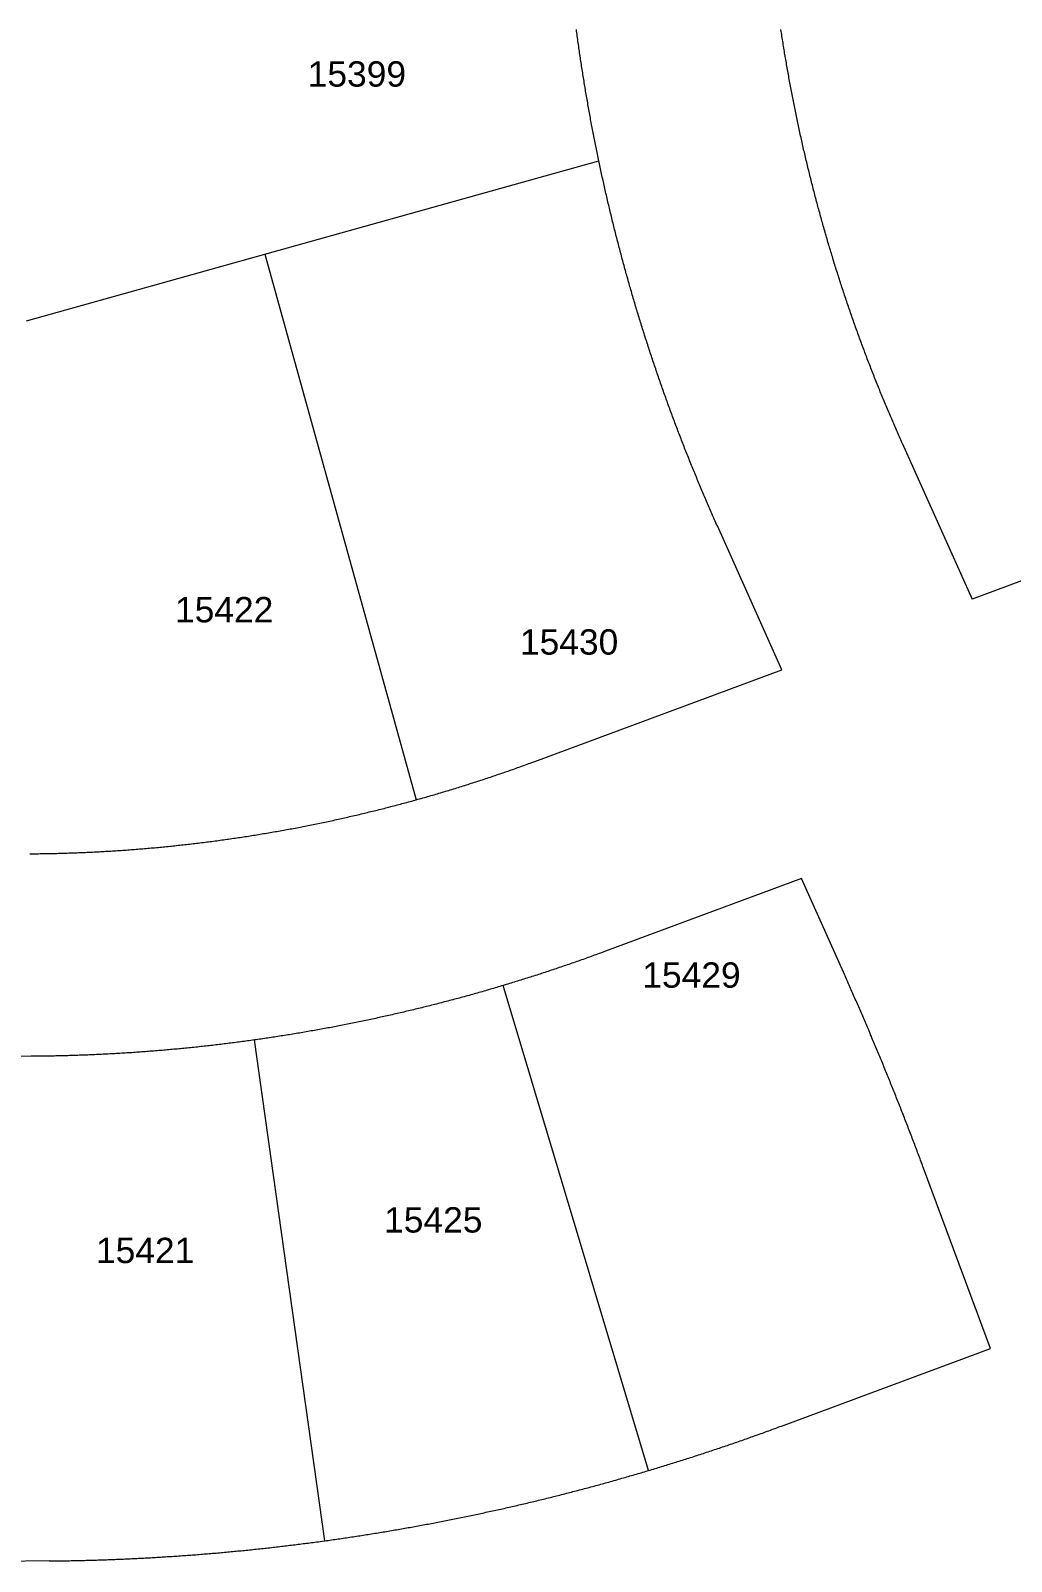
# Model space of a CAD drawing. Header units: feet. Extents: x 865220 to 2843432, y -2240498 to 970288.
# Drawn here: x 2840299.2 to 2840589.7, y 957967.7 to 958421 of the extents above; entities that cross this region are included whole.
import ezdxf
from ezdxf.enums import TextEntityAlignment as Align

# ---------------------------------------------------------------- set-up
doc = ezdxf.new("R2010")
doc.units = ezdxf.units.FT
doc.header["$LTSCALE"] = 0.015
doc.header["$MEASUREMENT"] = 0
doc.layers.add('Dakota County Addresses', color=7, linetype='Continuous')
doc.layers.add('Dakota County Parcels', color=7, linetype='Continuous')
doc.styles.add('Dimensions 100', font='arial.ttf')

# ---------------------------------------------------------------- blocks, each defined once
blk = doc.blocks.new('ACMAP_ANN_TEMPLATE_Dakota County Addresses')
at = {"layer": 'Dakota County Addresses', "style": 'Dimensions 100'}
blk.add_attdef('DakotaCountyAddress', text='', height=50, dxfattribs=at).set_placement((0, 0), align=Align.CENTER)

msp = doc.modelspace()

# ---------------------------------------------------------------- linework, layer by layer
at = {"layer": 'Dakota County Parcels', "lineweight": 5, "ltscale": 100}
for p, q in [((2840368.54, 958354.78), (2840467.5, 958382.46)), ((2840297.96, 958335.04), (2840368.54, 958354.78)), ((2840368.54, 958354.78), (2840413.43, 958193.24)), ((2840557.35, 958298.88), (2840578.06, 958252.68)), ((2840521.7, 958231.76), (2840502.61, 958274.34)), ((2840623.4, 958269.51), (2840578.06, 958252.68)), ((2840448.56, 958204.62), (2840521.7, 958231.76)), ((2840527.5, 958169.92), (2840469.43, 958148.37)), ((2840539.93, 958142.18), (2840527.5, 958169.92)), ((2840482.24, 957994.59), (2840439.17, 958138.23)), ((2840386.33, 957973.77), (2840365.47, 958122.1)), ((2840299.41, 958117.26), (2840289.63, 958117.19)), ((2840583.5, 958030.73), (2840563.69, 958084.13)), ((2840521.61, 958007.77), (2840583.5, 958030.73)), ((2840304.69, 957967.81), (2840290.62, 957967.68))]:
    msp.add_line(p, q, dxfattribs=at)
for points in [[(2840467.5, 958382.46), (2840467.4, 958382.95), (2840467.3, 958383.43), (2840467.2, 958383.92), (2840467.1, 958384.41), (2840467, 958384.9), (2840466.9, 958385.39), (2840466.8, 958385.88), (2840466.7, 958386.37), (2840466.6, 958386.86), (2840466.5, 958387.35), (2840466.4, 958387.84), (2840466.31, 958388.33), (2840466.21, 958388.83), (2840466.11, 958389.32), (2840466.02, 958389.81), (2840465.92, 958390.3), (2840465.83, 958390.79), (2840465.73, 958391.28), (2840465.64, 958391.77), (2840465.54, 958392.26), (2840465.45, 958392.75), (2840465.36, 958393.24), (2840465.27, 958393.74), (2840465.17, 958394.23), (2840465.08, 958394.72), (2840464.99, 958395.21), (2840464.9, 958395.7), (2840464.81, 958396.19), (2840464.72, 958396.69), (2840464.63, 958397.18), (2840464.55, 958397.67), (2840464.46, 958398.16), (2840464.37, 958398.65), (2840464.28, 958399.15), (2840464.2, 958399.64), (2840464.11, 958400.13), (2840464.03, 958400.62), (2840463.94, 958401.12), (2840463.86, 958401.61), (2840463.77, 958402.1), (2840463.69, 958402.59), (2840463.6, 958403.09), (2840463.52, 958403.58), (2840463.44, 958404.07), (2840463.36, 958404.57), (2840463.28, 958405.06), (2840463.2, 958405.55), (2840463.11, 958406.05), (2840463.03, 958406.54), (2840462.96, 958407.03), (2840462.88, 958407.53), (2840462.8, 958408.02), (2840462.72, 958408.52), (2840462.64, 958409.01), (2840462.56, 958409.5), (2840462.49, 958410), (2840462.41, 958410.49), (2840462.34, 958410.99), (2840462.26, 958411.48), (2840462.19, 958411.97), (2840462.11, 958412.47), (2840462.04, 958412.96), (2840461.96, 958413.46), (2840461.89, 958413.95), (2840461.82, 958414.45), (2840461.75, 958414.94), (2840461.67, 958415.44), (2840461.6, 958415.93), (2840461.53, 958416.43), (2840461.46, 958416.92), (2840461.39, 958417.42), (2840461.32, 958417.91), (2840461.25, 958418.41), (2840461.19, 958418.9), (2840461.12, 958419.4), (2840461.05, 958419.89), (2840460.98, 958420.39), (2840460.92, 958420.88), (2840460.85, 958421.38)], [(2840557.35, 958298.88), (2840557.15, 958299.34), (2840556.94, 958299.8), (2840556.74, 958300.25), (2840556.54, 958300.71), (2840556.34, 958301.17), (2840556.13, 958301.62), (2840555.93, 958302.08), (2840555.73, 958302.54), (2840555.53, 958303), (2840555.33, 958303.46), (2840555.13, 958303.91), (2840554.93, 958304.37), (2840554.73, 958304.83), (2840554.54, 958305.29), (2840554.34, 958305.75), (2840554.14, 958306.21), (2840553.95, 958306.67), (2840553.75, 958307.13), (2840553.55, 958307.59), (2840553.36, 958308.05), (2840553.16, 958308.51), (2840552.97, 958308.97), (2840552.78, 958309.43), (2840552.58, 958309.89), (2840552.39, 958310.35), (2840552.2, 958310.82), (2840552.01, 958311.28), (2840551.82, 958311.74), (2840551.63, 958312.2), (2840551.44, 958312.66), (2840551.25, 958313.13), (2840551.06, 958313.59), (2840550.87, 958314.05), (2840550.68, 958314.52), (2840550.49, 958314.98), (2840550.31, 958315.44), (2840550.12, 958315.91), (2840549.93, 958316.37), (2840549.75, 958316.84), (2840549.56, 958317.3), (2840549.38, 958317.76), (2840549.19, 958318.23), (2840549.01, 958318.69), (2840548.83, 958319.16), (2840548.64, 958319.62), (2840548.46, 958320.09), (2840548.28, 958320.56), (2840548.1, 958321.02), (2840547.92, 958321.49), (2840547.74, 958321.95), (2840547.56, 958322.42), (2840547.38, 958322.89), (2840547.2, 958323.35), (2840547.02, 958323.82), (2840546.84, 958324.29), (2840546.67, 958324.76), (2840546.49, 958325.22), (2840546.31, 958325.69), (2840546.14, 958326.16), (2840545.96, 958326.63), (2840545.79, 958327.1), (2840545.61, 958327.57), (2840545.44, 958328.03), (2840545.27, 958328.5), (2840545.09, 958328.97), (2840544.92, 958329.44), (2840544.75, 958329.91), (2840544.58, 958330.38), (2840544.41, 958330.85), (2840544.24, 958331.32), (2840544.07, 958331.79), (2840543.9, 958332.26), (2840543.73, 958332.73), (2840543.56, 958333.2), (2840543.39, 958333.67), (2840543.23, 958334.14), (2840543.06, 958334.62), (2840542.89, 958335.09), (2840542.73, 958335.56), (2840542.56, 958336.03), (2840542.4, 958336.5), (2840542.23, 958336.98), (2840542.07, 958337.45), (2840541.91, 958337.92), (2840541.74, 958338.39), (2840541.58, 958338.87), (2840541.42, 958339.34), (2840541.26, 958339.81), (2840541.1, 958340.29), (2840540.94, 958340.76), (2840540.78, 958341.23), (2840540.62, 958341.71), (2840540.46, 958342.18), (2840540.3, 958342.65), (2840540.15, 958343.13), (2840539.99, 958343.6), (2840539.83, 958344.08), (2840539.68, 958344.55), (2840539.52, 958345.03), (2840539.36, 958345.5), (2840539.21, 958345.98), (2840539.06, 958346.46), (2840538.9, 958346.93), (2840538.75, 958347.41), (2840538.6, 958347.88), (2840538.44, 958348.36), (2840538.29, 958348.84), (2840538.14, 958349.31), (2840537.99, 958349.79), (2840537.84, 958350.27), (2840537.69, 958350.74), (2840537.54, 958351.22), (2840537.39, 958351.7), (2840537.25, 958352.17), (2840537.1, 958352.65), (2840536.95, 958353.13), (2840536.8, 958353.61), (2840536.66, 958354.09), (2840536.51, 958354.56), (2840536.37, 958355.04), (2840536.22, 958355.52), (2840536.08, 958356), (2840535.94, 958356.48), (2840535.79, 958356.96), (2840535.65, 958357.44), (2840535.51, 958357.92), (2840535.37, 958358.4), (2840535.23, 958358.88), (2840535.09, 958359.36), (2840534.95, 958359.84), (2840534.81, 958360.32), (2840534.67, 958360.8), (2840534.53, 958361.28), (2840534.39, 958361.76), (2840534.25, 958362.24), (2840534.12, 958362.72), (2840533.98, 958363.2), (2840533.84, 958363.68), (2840533.71, 958364.16), (2840533.57, 958364.64), (2840533.44, 958365.13), (2840533.31, 958365.61), (2840533.17, 958366.09), (2840533.04, 958366.57), (2840532.91, 958367.05), (2840532.78, 958367.54), (2840532.64, 958368.02), (2840532.51, 958368.5), (2840532.38, 958368.98), (2840532.25, 958369.47), (2840532.13, 958369.95), (2840532, 958370.43), (2840531.87, 958370.92), (2840531.74, 958371.4), (2840531.61, 958371.88), (2840531.49, 958372.37), (2840531.36, 958372.85), (2840531.24, 958373.33), (2840531.11, 958373.82), (2840530.99, 958374.3), (2840530.86, 958374.79), (2840530.74, 958375.27), (2840530.62, 958375.75), (2840530.49, 958376.24), (2840530.37, 958376.72), (2840530.25, 958377.21), (2840530.13, 958377.69), (2840530.01, 958378.18), (2840529.89, 958378.67), (2840529.77, 958379.15), (2840529.65, 958379.64), (2840529.53, 958380.12), (2840529.41, 958380.61), (2840529.3, 958381.09), (2840529.18, 958381.58), (2840529.06, 958382.07), (2840528.95, 958382.55), (2840528.83, 958383.04), (2840528.72, 958383.53), (2840528.6, 958384.01), (2840528.49, 958384.5), (2840528.38, 958384.99), (2840528.26, 958385.47), (2840528.15, 958385.96), (2840528.04, 958386.45), (2840527.93, 958386.94), (2840527.82, 958387.42), (2840527.71, 958387.91), (2840527.6, 958388.4), (2840527.49, 958388.89), (2840527.38, 958389.37), (2840527.27, 958389.86), (2840527.17, 958390.35), (2840527.06, 958390.84), (2840526.95, 958391.33), (2840526.85, 958391.82), (2840526.74, 958392.3), (2840526.64, 958392.79), (2840526.53, 958393.28), (2840526.43, 958393.77), (2840526.33, 958394.26), (2840526.22, 958394.75), (2840526.12, 958395.24), (2840526.02, 958395.73), (2840525.92, 958396.22), (2840525.82, 958396.71), (2840525.72, 958397.2), (2840525.62, 958397.69), (2840525.52, 958398.18), (2840525.42, 958398.67), (2840525.32, 958399.16), (2840525.22, 958399.65), (2840525.13, 958400.14), (2840525.03, 958400.63), (2840524.93, 958401.12), (2840524.84, 958401.61), (2840524.74, 958402.1), (2840524.65, 958402.59), (2840524.55, 958403.08), (2840524.46, 958403.57), (2840524.37, 958404.07), (2840524.28, 958404.56), (2840524.18, 958405.05), (2840524.09, 958405.54), (2840524, 958406.03), (2840523.91, 958406.52), (2840523.82, 958407.02), (2840523.73, 958407.51), (2840523.64, 958408), (2840523.56, 958408.49), (2840523.47, 958408.98), (2840523.38, 958409.48), (2840523.29, 958409.97), (2840523.21, 958410.46), (2840523.12, 958410.95), (2840523.04, 958411.45), (2840522.95, 958411.94), (2840522.87, 958412.43), (2840522.79, 958412.92), (2840522.7, 958413.42), (2840522.62, 958413.91), (2840522.54, 958414.4), (2840522.46, 958414.9), (2840522.38, 958415.39), (2840522.3, 958415.88), (2840522.22, 958416.38), (2840522.14, 958416.87), (2840522.06, 958417.37), (2840521.98, 958417.86), (2840521.9, 958418.35), (2840521.83, 958418.85), (2840521.75, 958419.34), (2840521.67, 958419.84), (2840521.6, 958420.33), (2840521.52, 958420.82), (2840521.45, 958421.32)], [(2840502.61, 958274.34), (2840502.4, 958274.8), (2840502.2, 958275.25), (2840502, 958275.71), (2840501.79, 958276.17), (2840501.59, 958276.63), (2840501.39, 958277.08), (2840501.19, 958277.54), (2840500.99, 958278), (2840500.78, 958278.46), (2840500.58, 958278.91), (2840500.38, 958279.37), (2840500.18, 958279.83), (2840499.99, 958280.29), (2840499.79, 958280.75), (2840499.59, 958281.21), (2840499.39, 958281.67), (2840499.19, 958282.12), (2840499, 958282.58), (2840498.8, 958283.04), (2840498.6, 958283.5), (2840498.41, 958283.96), (2840498.21, 958284.42), (2840498.02, 958284.88), (2840497.82, 958285.35), (2840497.63, 958285.81), (2840497.44, 958286.27), (2840497.24, 958286.73), (2840497.05, 958287.19), (2840496.86, 958287.65), (2840496.67, 958288.11), (2840496.48, 958288.57), (2840496.28, 958289.04), (2840496.09, 958289.5), (2840495.9, 958289.96), (2840495.71, 958290.42), (2840495.53, 958290.89), (2840495.34, 958291.35), (2840495.15, 958291.81), (2840494.96, 958292.28), (2840494.77, 958292.74), (2840494.59, 958293.2), (2840494.4, 958293.67), (2840494.21, 958294.13), (2840494.03, 958294.6), (2840493.84, 958295.06), (2840493.66, 958295.52), (2840493.47, 958295.99), (2840493.29, 958296.45), (2840493.11, 958296.92), (2840492.92, 958297.38), (2840492.74, 958297.85), (2840492.56, 958298.32), (2840492.38, 958298.78), (2840492.2, 958299.25), (2840492.02, 958299.71), (2840491.84, 958300.18), (2840491.66, 958300.65), (2840491.48, 958301.11), (2840491.3, 958301.58), (2840491.12, 958302.05), (2840490.94, 958302.51), (2840490.76, 958302.98), (2840490.59, 958303.45), (2840490.41, 958303.92), (2840490.23, 958304.38), (2840490.06, 958304.85), (2840489.88, 958305.32), (2840489.71, 958305.79), (2840489.53, 958306.26), (2840489.36, 958306.73), (2840489.18, 958307.19), (2840489.01, 958307.66), (2840488.84, 958308.13), (2840488.66, 958308.6), (2840488.49, 958309.07), (2840488.32, 958309.54), (2840488.15, 958310.01), (2840487.98, 958310.48), (2840487.81, 958310.95), (2840487.64, 958311.42), (2840487.47, 958311.89), (2840487.3, 958312.36), (2840487.13, 958312.83), (2840486.96, 958313.3), (2840486.8, 958313.77), (2840486.63, 958314.25), (2840486.46, 958314.72), (2840486.3, 958315.19), (2840486.13, 958315.66), (2840485.97, 958316.13), (2840485.8, 958316.6), (2840485.64, 958317.08), (2840485.47, 958317.55), (2840485.31, 958318.02), (2840485.15, 958318.49), (2840484.98, 958318.97), (2840484.82, 958319.44), (2840484.66, 958319.91), (2840484.5, 958320.39), (2840484.34, 958320.86), (2840484.18, 958321.33), (2840484.02, 958321.81), (2840483.86, 958322.28), (2840483.7, 958322.75), (2840483.54, 958323.23), (2840483.38, 958323.7), (2840483.22, 958324.18), (2840483.07, 958324.65), (2840482.91, 958325.13), (2840482.75, 958325.6), (2840482.6, 958326.08), (2840482.44, 958326.55), (2840482.29, 958327.03), (2840482.13, 958327.5), (2840481.98, 958327.98), (2840481.82, 958328.45), (2840481.67, 958328.93), (2840481.52, 958329.4), (2840481.37, 958329.88), (2840481.21, 958330.36), (2840481.06, 958330.83), (2840480.91, 958331.31), (2840480.76, 958331.79), (2840480.61, 958332.26), (2840480.46, 958332.74), (2840480.31, 958333.22), (2840480.16, 958333.7), (2840480.02, 958334.17), (2840479.87, 958334.65), (2840479.72, 958335.13), (2840479.57, 958335.61), (2840479.43, 958336.08), (2840479.28, 958336.56), (2840479.14, 958337.04), (2840478.99, 958337.52), (2840478.85, 958338), (2840478.7, 958338.48), (2840478.56, 958338.95), (2840478.41, 958339.43), (2840478.27, 958339.91), (2840478.13, 958340.39), (2840477.99, 958340.87), (2840477.85, 958341.35), (2840477.7, 958341.83), (2840477.56, 958342.31), (2840477.42, 958342.79), (2840477.28, 958343.27), (2840477.14, 958343.75), (2840477.01, 958344.23), (2840476.87, 958344.71), (2840476.73, 958345.19), (2840476.59, 958345.67), (2840476.46, 958346.15), (2840476.32, 958346.63), (2840476.18, 958347.12), (2840476.05, 958347.6), (2840475.91, 958348.08), (2840475.78, 958348.56), (2840475.64, 958349.04), (2840475.51, 958349.52), (2840475.38, 958350), (2840475.24, 958350.49), (2840475.11, 958350.97), (2840474.98, 958351.45), (2840474.85, 958351.93), (2840474.72, 958352.42), (2840474.58, 958352.9), (2840474.45, 958353.38), (2840474.33, 958353.86), (2840474.2, 958354.35), (2840474.07, 958354.83), (2840473.94, 958355.31), (2840473.81, 958355.8), (2840473.68, 958356.28), (2840473.56, 958356.76), (2840473.43, 958357.25), (2840473.3, 958357.73), (2840473.18, 958358.21), (2840473.05, 958358.7), (2840472.93, 958359.18), (2840472.8, 958359.67), (2840472.68, 958360.15), (2840472.56, 958360.64), (2840472.43, 958361.12), (2840472.31, 958361.61), (2840472.19, 958362.09), (2840472.07, 958362.57), (2840471.95, 958363.06), (2840471.83, 958363.55), (2840471.71, 958364.03), (2840471.59, 958364.52), (2840471.47, 958365), (2840471.35, 958365.49), (2840471.23, 958365.97), (2840471.11, 958366.46), (2840471, 958366.94), (2840470.88, 958367.43), (2840470.76, 958367.92), (2840470.65, 958368.4), (2840470.53, 958368.89), (2840470.42, 958369.38), (2840470.3, 958369.86), (2840470.19, 958370.35), (2840470.07, 958370.84), (2840469.96, 958371.32), (2840469.85, 958371.81), (2840469.73, 958372.3), (2840469.62, 958372.78), (2840469.51, 958373.27), (2840469.4, 958373.76), (2840469.29, 958374.25), (2840469.18, 958374.73), (2840469.07, 958375.22), (2840468.96, 958375.71), (2840468.85, 958376.2), (2840468.74, 958376.69), (2840468.64, 958377.17), (2840468.53, 958377.66), (2840468.42, 958378.15), (2840468.32, 958378.64), (2840468.21, 958379.13), (2840468.1, 958379.62), (2840468, 958380.11), (2840467.9, 958380.6), (2840467.79, 958381.08), (2840467.69, 958381.57), (2840467.5, 958382.46)], [(2840413.43, 958193.24), (2840413.91, 958193.37), (2840414.4, 958193.51), (2840414.88, 958193.64), (2840415.36, 958193.78), (2840415.84, 958193.91), (2840416.32, 958194.05), (2840416.8, 958194.19), (2840417.28, 958194.33), (2840417.76, 958194.47), (2840418.24, 958194.6), (2840418.72, 958194.74), (2840419.2, 958194.88), (2840419.68, 958195.03), (2840420.16, 958195.17), (2840420.64, 958195.31), (2840421.12, 958195.45), (2840421.6, 958195.59), (2840422.08, 958195.74), (2840422.56, 958195.88), (2840423.03, 958196.03), (2840423.51, 958196.17), (2840423.99, 958196.32), (2840424.47, 958196.46), (2840424.95, 958196.61), (2840425.42, 958196.76), (2840425.9, 958196.9), (2840426.38, 958197.05), (2840426.86, 958197.2), (2840427.33, 958197.35), (2840427.81, 958197.5), (2840428.29, 958197.65), (2840428.76, 958197.8), (2840429.24, 958197.95), (2840429.72, 958198.11), (2840430.19, 958198.26), (2840430.67, 958198.41), (2840431.14, 958198.57), (2840431.62, 958198.72), (2840432.1, 958198.88), (2840432.57, 958199.03), (2840433.05, 958199.19), (2840433.52, 958199.34), (2840434, 958199.5), (2840434.47, 958199.66), (2840434.94, 958199.82), (2840435.42, 958199.98), (2840435.89, 958200.13), (2840436.37, 958200.29), (2840436.84, 958200.45), (2840437.31, 958200.62), (2840437.79, 958200.78), (2840438.26, 958200.94), (2840438.73, 958201.1), (2840439.2, 958201.26), (2840439.68, 958201.43), (2840440.15, 958201.59), (2840440.62, 958201.76), (2840441.09, 958201.92), (2840441.56, 958202.09), (2840442.04, 958202.25), (2840442.51, 958202.42), (2840442.98, 958202.59), (2840443.45, 958202.76), (2840443.92, 958202.92), (2840444.39, 958203.09), (2840444.86, 958203.26), (2840445.33, 958203.43), (2840445.8, 958203.6), (2840446.27, 958203.77), (2840446.74, 958203.95), (2840447.21, 958204.12), (2840447.68, 958204.29), (2840448.56, 958204.62)], [(2840299.01, 958177.25), (2840299.51, 958177.25), (2840300.01, 958177.26), (2840300.51, 958177.26), (2840301.01, 958177.27), (2840301.51, 958177.27), (2840302.01, 958177.28), (2840302.51, 958177.29), (2840303.01, 958177.29), (2840303.51, 958177.3), (2840304.01, 958177.31), (2840304.51, 958177.32), (2840305.01, 958177.33), (2840305.51, 958177.34), (2840306.01, 958177.35), (2840306.51, 958177.36), (2840307.01, 958177.37), (2840307.51, 958177.39), (2840308.01, 958177.4), (2840308.51, 958177.41), (2840309.01, 958177.43), (2840309.51, 958177.44), (2840310.01, 958177.46), (2840310.51, 958177.48), (2840311.01, 958177.49), (2840311.51, 958177.51), (2840312.01, 958177.53), (2840312.51, 958177.55), (2840313, 958177.56), (2840313.5, 958177.58), (2840314, 958177.6), (2840314.5, 958177.62), (2840315, 958177.65), (2840315.5, 958177.67), (2840316, 958177.69), (2840316.5, 958177.71), (2840317, 958177.74), (2840317.5, 958177.76), (2840318, 958177.79), (2840318.5, 958177.81), (2840319, 958177.84), (2840319.5, 958177.86), (2840320, 958177.89), (2840320.5, 958177.92), (2840320.99, 958177.95), (2840321.49, 958177.97), (2840321.99, 958178), (2840322.49, 958178.03), (2840322.99, 958178.06), (2840323.49, 958178.09), (2840323.99, 958178.13), (2840324.49, 958178.16), (2840324.99, 958178.19), (2840325.49, 958178.22), (2840325.98, 958178.26), (2840326.48, 958178.29), (2840326.98, 958178.33), (2840327.48, 958178.36), (2840327.98, 958178.4), (2840328.48, 958178.44), (2840328.98, 958178.47), (2840329.47, 958178.51), (2840329.97, 958178.55), (2840330.47, 958178.59), (2840330.97, 958178.63), (2840331.47, 958178.67), (2840331.97, 958178.71), (2840332.46, 958178.75), (2840332.96, 958178.79), (2840333.46, 958178.83), (2840333.96, 958178.88), (2840334.46, 958178.92), (2840334.96, 958178.96), (2840335.45, 958179.01), (2840335.95, 958179.05), (2840336.45, 958179.1), (2840336.95, 958179.15), (2840337.44, 958179.19), (2840337.94, 958179.24), (2840338.44, 958179.29), (2840338.94, 958179.34), (2840339.43, 958179.39), (2840339.93, 958179.44), (2840340.43, 958179.49), (2840340.93, 958179.54), (2840341.42, 958179.59), (2840341.92, 958179.64), (2840342.42, 958179.69), (2840342.92, 958179.75), (2840343.41, 958179.8), (2840343.91, 958179.85), (2840344.41, 958179.91), (2840344.9, 958179.96), (2840345.4, 958180.02), (2840345.9, 958180.08), (2840346.39, 958180.13), (2840346.89, 958180.19), (2840347.39, 958180.25), (2840347.88, 958180.31), (2840348.38, 958180.37), (2840348.88, 958180.43), (2840349.37, 958180.49), (2840349.87, 958180.55), (2840350.37, 958180.61), (2840350.86, 958180.67), (2840351.36, 958180.74), (2840351.85, 958180.8), (2840352.35, 958180.86), (2840352.84, 958180.93), (2840353.34, 958180.99), (2840353.84, 958181.06), (2840354.33, 958181.12), (2840354.83, 958181.19), (2840355.32, 958181.26), (2840355.82, 958181.33), (2840356.31, 958181.39), (2840356.81, 958181.46), (2840357.3, 958181.53), (2840357.8, 958181.6), (2840358.29, 958181.67), (2840358.79, 958181.75), (2840359.28, 958181.82), (2840359.78, 958181.89), (2840360.27, 958181.96), (2840360.77, 958182.04), (2840361.26, 958182.11), (2840361.76, 958182.18), (2840362.25, 958182.26), (2840362.74, 958182.34), (2840363.24, 958182.41), (2840363.73, 958182.49), (2840364.23, 958182.57), (2840364.72, 958182.64), (2840365.21, 958182.72), (2840365.71, 958182.8), (2840366.2, 958182.88), (2840366.69, 958182.96), (2840367.19, 958183.04), (2840367.68, 958183.12), (2840368.17, 958183.21), (2840368.67, 958183.29), (2840369.16, 958183.37), (2840369.65, 958183.45), (2840370.15, 958183.54), (2840370.64, 958183.62), (2840371.13, 958183.71), (2840371.62, 958183.8), (2840372.12, 958183.88), (2840372.61, 958183.97), (2840373.1, 958184.06), (2840373.59, 958184.14), (2840374.08, 958184.23), (2840374.58, 958184.32), (2840375.07, 958184.41), (2840375.56, 958184.5), (2840376.05, 958184.59), (2840376.54, 958184.68), (2840377.03, 958184.78), (2840377.53, 958184.87), (2840378.02, 958184.96), (2840378.51, 958185.06), (2840379, 958185.15), (2840379.49, 958185.25), (2840379.98, 958185.34), (2840380.47, 958185.44), (2840380.96, 958185.53), (2840381.45, 958185.63), (2840381.94, 958185.73), (2840382.43, 958185.83), (2840382.92, 958185.93), (2840383.41, 958186.02), (2840383.9, 958186.12), (2840384.39, 958186.23), (2840384.88, 958186.33), (2840385.37, 958186.43), (2840385.86, 958186.53), (2840386.35, 958186.63), (2840386.84, 958186.74), (2840387.33, 958186.84), (2840387.82, 958186.94), (2840388.31, 958187.05), (2840388.79, 958187.15), (2840389.28, 958187.26), (2840389.77, 958187.37), (2840390.26, 958187.47), (2840390.75, 958187.58), (2840391.24, 958187.69), (2840391.72, 958187.8), (2840392.21, 958187.91), (2840392.7, 958188.02), (2840393.19, 958188.13), (2840393.68, 958188.24), (2840394.16, 958188.35), (2840394.65, 958188.46), (2840395.14, 958188.58), (2840395.62, 958188.69), (2840396.11, 958188.8), (2840396.6, 958188.92), (2840397.08, 958189.03), (2840397.57, 958189.15), (2840398.06, 958189.26), (2840398.54, 958189.38), (2840399.03, 958189.5), (2840399.51, 958189.62), (2840400, 958189.73), (2840400.49, 958189.85), (2840400.97, 958189.97), (2840401.46, 958190.09), (2840401.94, 958190.21), (2840402.43, 958190.33), (2840402.91, 958190.46), (2840403.4, 958190.58), (2840403.88, 958190.7), (2840404.37, 958190.82), (2840404.85, 958190.95), (2840405.33, 958191.07), (2840405.82, 958191.2), (2840406.3, 958191.32), (2840406.79, 958191.45), (2840407.27, 958191.57), (2840407.75, 958191.7), (2840408.24, 958191.83), (2840408.72, 958191.96), (2840409.2, 958192.09), (2840409.69, 958192.22), (2840410.17, 958192.35), (2840410.65, 958192.48), (2840411.13, 958192.61), (2840411.62, 958192.74), (2840412.1, 958192.87), (2840412.58, 958193), (2840413.43, 958193.24)], [(2840469.43, 958148.37), (2840468.96, 958148.2), (2840468.5, 958148.02), (2840468.03, 958147.85), (2840467.56, 958147.68), (2840467.09, 958147.51), (2840466.62, 958147.34), (2840466.15, 958147.17), (2840465.68, 958146.99), (2840465.21, 958146.82), (2840464.74, 958146.66), (2840464.27, 958146.49), (2840463.8, 958146.32), (2840463.33, 958146.15), (2840462.85, 958145.98), (2840462.38, 958145.82), (2840461.91, 958145.65), (2840461.44, 958145.48), (2840460.97, 958145.32), (2840460.5, 958145.15), (2840460.03, 958144.99), (2840459.55, 958144.82), (2840459.08, 958144.66), (2840458.61, 958144.5), (2840458.14, 958144.33), (2840457.66, 958144.17), (2840457.19, 958144.01), (2840456.72, 958143.85), (2840456.24, 958143.69), (2840455.77, 958143.53), (2840455.3, 958143.37), (2840454.82, 958143.21), (2840454.35, 958143.05), (2840453.87, 958142.89), (2840453.4, 958142.73), (2840452.93, 958142.57), (2840452.45, 958142.42), (2840451.98, 958142.26), (2840451.5, 958142.1), (2840451.03, 958141.95), (2840450.55, 958141.79), (2840450.08, 958141.64), (2840449.6, 958141.48), (2840449.12, 958141.33), (2840448.65, 958141.18), (2840448.17, 958141.02), (2840447.7, 958140.87), (2840447.22, 958140.72), (2840446.74, 958140.57), (2840446.27, 958140.42), (2840445.79, 958140.27), (2840445.31, 958140.12), (2840444.84, 958139.97), (2840444.36, 958139.82), (2840443.88, 958139.67), (2840443.4, 958139.52), (2840442.93, 958139.37), (2840442.45, 958139.23), (2840441.97, 958139.08), (2840441.49, 958138.93), (2840441.01, 958138.79), (2840440.54, 958138.64), (2840440.06, 958138.5), (2840439.17, 958138.23)], [(2840563.69, 958084.13), (2840563.51, 958084.6), (2840563.34, 958085.07), (2840563.16, 958085.54), (2840562.99, 958086), (2840562.81, 958086.47), (2840562.64, 958086.94), (2840562.46, 958087.41), (2840562.29, 958087.88), (2840562.11, 958088.34), (2840561.93, 958088.81), (2840561.76, 958089.28), (2840561.58, 958089.75), (2840561.4, 958090.22), (2840561.23, 958090.68), (2840561.05, 958091.15), (2840560.87, 958091.62), (2840560.69, 958092.08), (2840560.51, 958092.55), (2840560.34, 958093.02), (2840560.16, 958093.49), (2840559.98, 958093.95), (2840559.8, 958094.42), (2840559.62, 958094.89), (2840559.44, 958095.35), (2840559.26, 958095.82), (2840559.08, 958096.28), (2840558.9, 958096.75), (2840558.72, 958097.22), (2840558.54, 958097.68), (2840558.36, 958098.15), (2840558.18, 958098.62), (2840557.99, 958099.08), (2840557.81, 958099.55), (2840557.63, 958100.01), (2840557.45, 958100.48), (2840557.26, 958100.94), (2840557.08, 958101.41), (2840556.9, 958101.87), (2840556.71, 958102.34), (2840556.53, 958102.8), (2840556.35, 958103.27), (2840556.16, 958103.73), (2840555.98, 958104.2), (2840555.79, 958104.66), (2840555.61, 958105.13), (2840555.42, 958105.59), (2840555.24, 958106.06), (2840555.05, 958106.52), (2840554.87, 958106.98), (2840554.68, 958107.45), (2840554.49, 958107.91), (2840554.31, 958108.38), (2840554.12, 958108.84), (2840553.93, 958109.3), (2840553.75, 958109.77), (2840553.56, 958110.23), (2840553.37, 958110.69), (2840553.18, 958111.16), (2840552.99, 958111.62), (2840552.81, 958112.08), (2840552.62, 958112.55), (2840552.43, 958113.01), (2840552.24, 958113.47), (2840552.05, 958113.93), (2840551.86, 958114.4), (2840551.67, 958114.86), (2840551.48, 958115.32), (2840551.29, 958115.78), (2840551.1, 958116.25), (2840550.91, 958116.71), (2840550.72, 958117.17), (2840550.52, 958117.63), (2840550.33, 958118.09), (2840550.14, 958118.55), (2840549.95, 958119.02), (2840549.76, 958119.48), (2840549.56, 958119.94), (2840549.37, 958120.4), (2840549.18, 958120.86), (2840548.98, 958121.32), (2840548.79, 958121.78), (2840548.6, 958122.24), (2840548.4, 958122.7), (2840548.21, 958123.17), (2840548.01, 958123.63), (2840547.82, 958124.09), (2840547.62, 958124.55), (2840547.43, 958125.01), (2840547.23, 958125.47), (2840547.04, 958125.93), (2840546.84, 958126.39), (2840546.64, 958126.85), (2840546.45, 958127.31), (2840546.25, 958127.77), (2840546.05, 958128.23), (2840545.86, 958128.68), (2840545.66, 958129.14), (2840545.46, 958129.6), (2840545.26, 958130.06), (2840545.07, 958130.52), (2840544.87, 958130.98), (2840544.67, 958131.44), (2840544.47, 958131.9), (2840544.27, 958132.36), (2840544.07, 958132.81), (2840543.87, 958133.27), (2840543.67, 958133.73), (2840543.47, 958134.19), (2840543.27, 958134.65), (2840543.07, 958135.11), (2840542.87, 958135.56), (2840542.67, 958136.02), (2840542.47, 958136.48), (2840542.26, 958136.94), (2840542.06, 958137.39), (2840541.86, 958137.85), (2840541.66, 958138.31), (2840541.46, 958138.76), (2840541.25, 958139.22), (2840541.05, 958139.68), (2840540.85, 958140.14), (2840540.64, 958140.59), (2840540.44, 958141.05), (2840540.24, 958141.5), (2840539.93, 958142.18)], [(2840439.17, 958138.23), (2840438.69, 958138.09), (2840438.21, 958137.94), (2840437.73, 958137.8), (2840437.25, 958137.66), (2840436.78, 958137.52), (2840436.3, 958137.38), (2840435.82, 958137.24), (2840435.34, 958137.1), (2840434.86, 958136.96), (2840434.38, 958136.82), (2840433.9, 958136.68), (2840433.41, 958136.54), (2840432.93, 958136.4), (2840432.45, 958136.27), (2840431.97, 958136.13), (2840431.49, 958135.99), (2840431.01, 958135.86), (2840430.53, 958135.72), (2840430.05, 958135.59), (2840429.57, 958135.46), (2840429.08, 958135.32), (2840428.6, 958135.19), (2840428.12, 958135.06), (2840427.64, 958134.92), (2840427.16, 958134.79), (2840426.67, 958134.66), (2840426.19, 958134.53), (2840425.71, 958134.4), (2840425.23, 958134.27), (2840424.74, 958134.14), (2840424.26, 958134.01), (2840423.78, 958133.88), (2840423.29, 958133.75), (2840422.81, 958133.63), (2840422.33, 958133.5), (2840421.84, 958133.37), (2840421.36, 958133.25), (2840420.87, 958133.12), (2840420.39, 958133), (2840419.91, 958132.87), (2840419.42, 958132.75), (2840418.94, 958132.63), (2840418.45, 958132.5), (2840417.97, 958132.38), (2840417.48, 958132.26), (2840417, 958132.14), (2840416.51, 958132.02), (2840416.03, 958131.89), (2840415.54, 958131.77), (2840415.06, 958131.66), (2840414.57, 958131.54), (2840414.09, 958131.42), (2840413.6, 958131.3), (2840413.11, 958131.18), (2840412.63, 958131.06), (2840412.14, 958130.95), (2840411.66, 958130.83), (2840411.17, 958130.72), (2840410.68, 958130.6), (2840410.2, 958130.49), (2840409.71, 958130.37), (2840409.22, 958130.26), (2840408.74, 958130.14), (2840408.25, 958130.03), (2840407.76, 958129.92), (2840407.27, 958129.81), (2840406.79, 958129.7), (2840406.3, 958129.59), (2840405.81, 958129.48), (2840405.32, 958129.37), (2840404.84, 958129.26), (2840404.35, 958129.15), (2840403.86, 958129.04), (2840403.37, 958128.93), (2840402.88, 958128.82), (2840402.4, 958128.72), (2840401.91, 958128.61), (2840401.42, 958128.5), (2840400.93, 958128.4), (2840400.44, 958128.29), (2840399.95, 958128.19), (2840399.46, 958128.09), (2840398.97, 958127.98), (2840398.48, 958127.88), (2840398, 958127.78), (2840397.51, 958127.67), (2840397.02, 958127.57), (2840396.53, 958127.47), (2840396.04, 958127.37), (2840395.55, 958127.27), (2840395.06, 958127.17), (2840394.57, 958127.07), (2840394.08, 958126.97), (2840393.59, 958126.88), (2840393.1, 958126.78), (2840392.61, 958126.68), (2840392.12, 958126.58), (2840391.63, 958126.49), (2840391.13, 958126.39), (2840390.64, 958126.3), (2840390.15, 958126.2), (2840389.66, 958126.11), (2840389.17, 958126.02), (2840388.68, 958125.92), (2840388.19, 958125.83), (2840387.7, 958125.74), (2840387.21, 958125.65), (2840386.71, 958125.55), (2840386.22, 958125.46), (2840385.73, 958125.37), (2840385.24, 958125.28), (2840384.75, 958125.19), (2840384.25, 958125.11), (2840383.76, 958125.02), (2840383.27, 958124.93), (2840382.78, 958124.84), (2840382.29, 958124.76), (2840381.79, 958124.67), (2840381.3, 958124.58), (2840380.81, 958124.5), (2840380.32, 958124.41), (2840379.82, 958124.33), (2840379.33, 958124.25), (2840378.84, 958124.16), (2840378.34, 958124.08), (2840377.85, 958124), (2840377.36, 958123.92), (2840376.86, 958123.83), (2840376.37, 958123.75), (2840375.88, 958123.67), (2840375.38, 958123.59), (2840374.89, 958123.51), (2840374.4, 958123.44), (2840373.9, 958123.36), (2840373.41, 958123.28), (2840372.91, 958123.2), (2840372.42, 958123.13), (2840371.93, 958123.05), (2840371.43, 958122.97), (2840370.94, 958122.9), (2840370.44, 958122.82), (2840369.95, 958122.75), (2840369.46, 958122.67), (2840368.96, 958122.6), (2840368.47, 958122.53), (2840367.97, 958122.46), (2840367.48, 958122.38), (2840366.98, 958122.31), (2840366.49, 958122.24), (2840365.99, 958122.17), (2840365.47, 958122.1)], [(2840365.47, 958122.1), (2840364.97, 958122.03), (2840364.47, 958121.96), (2840363.98, 958121.89), (2840363.48, 958121.82), (2840362.99, 958121.76), (2840362.49, 958121.69), (2840362, 958121.62), (2840361.5, 958121.56), (2840361.01, 958121.49), (2840360.51, 958121.43), (2840360.02, 958121.36), (2840359.52, 958121.3), (2840359.02, 958121.23), (2840358.53, 958121.17), (2840358.03, 958121.11), (2840357.54, 958121.05), (2840357.04, 958120.99), (2840356.54, 958120.92), (2840356.05, 958120.86), (2840355.55, 958120.8), (2840355.05, 958120.74), (2840354.56, 958120.69), (2840354.06, 958120.63), (2840353.56, 958120.57), (2840353.07, 958120.51), (2840352.57, 958120.46), (2840352.07, 958120.4), (2840351.58, 958120.34), (2840351.08, 958120.29), (2840350.58, 958120.23), (2840350.09, 958120.18), (2840349.59, 958120.12), (2840349.09, 958120.07), (2840348.6, 958120.02), (2840348.1, 958119.97), (2840347.6, 958119.91), (2840347.1, 958119.86), (2840346.61, 958119.81), (2840346.11, 958119.76), (2840345.61, 958119.71), (2840345.11, 958119.66), (2840344.62, 958119.61), (2840344.12, 958119.56), (2840343.62, 958119.52), (2840343.12, 958119.47), (2840342.63, 958119.42), (2840342.13, 958119.38), (2840341.63, 958119.33), (2840341.13, 958119.28), (2840340.63, 958119.24), (2840340.14, 958119.19), (2840339.64, 958119.15), (2840339.14, 958119.11), (2840338.64, 958119.06), (2840338.14, 958119.02), (2840337.65, 958118.98), (2840337.15, 958118.94), (2840336.65, 958118.9), (2840336.15, 958118.86), (2840335.65, 958118.82), (2840335.15, 958118.78), (2840334.66, 958118.74), (2840334.16, 958118.7), (2840333.66, 958118.66), (2840333.16, 958118.62), (2840332.66, 958118.59), (2840332.16, 958118.55), (2840331.66, 958118.52), (2840331.17, 958118.48), (2840330.67, 958118.45), (2840330.17, 958118.41), (2840329.67, 958118.38), (2840329.17, 958118.34), (2840328.67, 958118.31), (2840328.17, 958118.28), (2840327.67, 958118.25), (2840327.18, 958118.21), (2840326.68, 958118.18), (2840326.18, 958118.15), (2840325.68, 958118.12), (2840325.18, 958118.09), (2840324.68, 958118.07), (2840324.18, 958118.04), (2840323.68, 958118.01), (2840323.18, 958117.98), (2840322.68, 958117.95), (2840322.18, 958117.93), (2840321.68, 958117.9), (2840321.19, 958117.88), (2840320.69, 958117.85), (2840320.19, 958117.83), (2840319.69, 958117.8), (2840319.19, 958117.78), (2840318.69, 958117.76), (2840318.19, 958117.73), (2840317.69, 958117.71), (2840317.19, 958117.69), (2840316.69, 958117.67), (2840316.19, 958117.65), (2840315.69, 958117.63), (2840315.19, 958117.61), (2840314.69, 958117.59), (2840314.19, 958117.57), (2840313.69, 958117.56), (2840313.19, 958117.54), (2840312.69, 958117.52), (2840312.19, 958117.5), (2840311.69, 958117.49), (2840311.19, 958117.47), (2840310.7, 958117.46), (2840310.2, 958117.44), (2840309.7, 958117.43), (2840309.2, 958117.42), (2840308.7, 958117.4), (2840308.2, 958117.39), (2840307.7, 958117.38), (2840307.2, 958117.37), (2840306.7, 958117.36), (2840306.2, 958117.35), (2840305.7, 958117.34), (2840305.2, 958117.33), (2840304.7, 958117.32), (2840304.2, 958117.31), (2840303.7, 958117.3), (2840303.2, 958117.3), (2840302.7, 958117.29), (2840302.2, 958117.28), (2840301.7, 958117.28), (2840301.2, 958117.27), (2840300.7, 958117.27), (2840300.2, 958117.26), (2840299.41, 958117.26)], [(2840482.24, 957994.59), (2840482.72, 957994.73), (2840483.2, 957994.88), (2840483.68, 957995.02), (2840484.16, 957995.17), (2840484.64, 957995.31), (2840485.12, 957995.46), (2840485.59, 957995.6), (2840486.07, 957995.75), (2840486.55, 957995.89), (2840487.03, 957996.04), (2840487.51, 957996.19), (2840487.98, 957996.34), (2840488.46, 957996.48), (2840488.94, 957996.63), (2840489.42, 957996.78), (2840489.89, 957996.93), (2840490.37, 957997.08), (2840490.85, 957997.23), (2840491.32, 957997.38), (2840491.8, 957997.53), (2840492.28, 957997.68), (2840492.75, 957997.83), (2840493.23, 957997.98), (2840493.71, 957998.14), (2840494.18, 957998.29), (2840494.66, 957998.44), (2840495.13, 957998.59), (2840495.61, 957998.75), (2840496.09, 957998.9), (2840496.56, 957999.05), (2840497.04, 957999.21), (2840497.51, 957999.36), (2840497.99, 957999.52), (2840498.46, 957999.68), (2840498.94, 957999.83), (2840499.41, 957999.99), (2840499.89, 958000.14), (2840500.36, 958000.3), (2840500.84, 958000.46), (2840501.31, 958000.62), (2840501.79, 958000.78), (2840502.26, 958000.93), (2840502.73, 958001.09), (2840503.21, 958001.25), (2840503.68, 958001.41), (2840504.15, 958001.57), (2840504.63, 958001.73), (2840505.1, 958001.89), (2840505.57, 958002.05), (2840506.05, 958002.22), (2840506.52, 958002.38), (2840506.99, 958002.54), (2840507.47, 958002.7), (2840507.94, 958002.87), (2840508.41, 958003.03), (2840508.88, 958003.19), (2840509.36, 958003.36), (2840509.83, 958003.52), (2840510.3, 958003.69), (2840510.77, 958003.85), (2840511.24, 958004.02), (2840511.71, 958004.18), (2840512.19, 958004.35), (2840512.66, 958004.52), (2840513.13, 958004.68), (2840513.6, 958004.85), (2840514.07, 958005.02), (2840514.54, 958005.19), (2840515.01, 958005.36), (2840515.48, 958005.53), (2840515.95, 958005.7), (2840516.42, 958005.87), (2840516.89, 958006.04), (2840517.36, 958006.21), (2840517.83, 958006.38), (2840518.3, 958006.55), (2840518.77, 958006.72), (2840519.24, 958006.89), (2840519.71, 958007.06), (2840520.18, 958007.24), (2840520.65, 958007.41), (2840521.12, 958007.58), (2840521.61, 958007.77)], [(2840386.33, 957973.77), (2840386.82, 957973.84), (2840387.32, 957973.91), (2840387.81, 957973.98), (2840388.31, 957974.05), (2840388.8, 957974.12), (2840389.3, 957974.19), (2840389.79, 957974.26), (2840390.29, 957974.33), (2840390.78, 957974.4), (2840391.28, 957974.48), (2840391.77, 957974.55), (2840392.27, 957974.62), (2840392.76, 957974.69), (2840393.25, 957974.77), (2840393.75, 957974.84), (2840394.24, 957974.91), (2840394.74, 957974.99), (2840395.23, 957975.06), (2840395.73, 957975.14), (2840396.22, 957975.22), (2840396.71, 957975.29), (2840397.21, 957975.37), (2840397.7, 957975.45), (2840398.2, 957975.52), (2840398.69, 957975.6), (2840399.18, 957975.68), (2840399.68, 957975.76), (2840400.17, 957975.84), (2840400.66, 957975.92), (2840401.16, 957975.99), (2840401.65, 957976.07), (2840402.15, 957976.16), (2840402.64, 957976.24), (2840403.13, 957976.32), (2840403.63, 957976.4), (2840404.12, 957976.48), (2840404.61, 957976.56), (2840405.1, 957976.65), (2840405.6, 957976.73), (2840406.09, 957976.81), (2840406.58, 957976.9), (2840407.08, 957976.98), (2840407.57, 957977.07), (2840408.06, 957977.15), (2840408.55, 957977.24), (2840409.05, 957977.32), (2840409.54, 957977.41), (2840410.03, 957977.49), (2840410.52, 957977.58), (2840411.02, 957977.67), (2840411.51, 957977.76), (2840412, 957977.84), (2840412.49, 957977.93), (2840412.98, 957978.02), (2840413.48, 957978.11), (2840413.97, 957978.2), (2840414.46, 957978.29), (2840414.95, 957978.38), (2840415.44, 957978.47), (2840415.93, 957978.56), (2840416.43, 957978.66), (2840416.92, 957978.75), (2840417.41, 957978.84), (2840417.9, 957978.93), (2840418.39, 957979.03), (2840418.88, 957979.12), (2840419.37, 957979.21), (2840419.86, 957979.31), (2840420.36, 957979.4), (2840420.85, 957979.5), (2840421.34, 957979.59), (2840421.83, 957979.69), (2840422.32, 957979.78), (2840422.81, 957979.88), (2840423.3, 957979.98), (2840423.79, 957980.07), (2840424.28, 957980.17), (2840424.77, 957980.27), (2840425.26, 957980.37), (2840425.75, 957980.47), (2840426.24, 957980.57), (2840426.73, 957980.67), (2840427.22, 957980.77), (2840427.71, 957980.87), (2840428.2, 957980.97), (2840428.69, 957981.07), (2840429.18, 957981.17), (2840429.67, 957981.27), (2840430.16, 957981.38), (2840430.65, 957981.48), (2840431.14, 957981.58), (2840431.63, 957981.68), (2840432.11, 957981.79), (2840432.6, 957981.89), (2840433.09, 957982), (2840433.58, 957982.1), (2840434.07, 957982.21), (2840434.56, 957982.31), (2840435.05, 957982.42), (2840435.54, 957982.53), (2840436.02, 957982.63), (2840436.51, 957982.74), (2840437, 957982.85), (2840437.49, 957982.96), (2840437.98, 957983.06), (2840438.46, 957983.17), (2840438.95, 957983.28), (2840439.44, 957983.39), (2840439.93, 957983.5), (2840440.42, 957983.61), (2840440.9, 957983.72), (2840441.39, 957983.83), (2840441.88, 957983.95), (2840442.37, 957984.06), (2840442.85, 957984.17), (2840443.34, 957984.28), (2840443.83, 957984.39), (2840444.31, 957984.51), (2840444.8, 957984.62), (2840445.29, 957984.74), (2840445.77, 957984.85), (2840446.26, 957984.97), (2840446.75, 957985.08), (2840447.23, 957985.2), (2840447.72, 957985.31), (2840448.21, 957985.43), (2840448.69, 957985.55), (2840449.18, 957985.66), (2840449.66, 957985.78), (2840450.15, 957985.9), (2840450.64, 957986.02), (2840451.12, 957986.14), (2840451.61, 957986.25), (2840452.09, 957986.37), (2840452.58, 957986.49), (2840453.06, 957986.61), (2840453.55, 957986.73), (2840454.03, 957986.86), (2840454.52, 957986.98), (2840455, 957987.1), (2840455.49, 957987.22), (2840455.97, 957987.34), (2840456.46, 957987.47), (2840456.94, 957987.59), (2840457.43, 957987.71), (2840457.91, 957987.84), (2840458.39, 957987.96), (2840458.88, 957988.09), (2840459.36, 957988.21), (2840459.85, 957988.34), (2840460.33, 957988.46), (2840460.81, 957988.59), (2840461.3, 957988.72), (2840461.78, 957988.84), (2840462.26, 957988.97), (2840462.75, 957989.1), (2840463.23, 957989.23), (2840463.71, 957989.35), (2840464.2, 957989.48), (2840464.68, 957989.61), (2840465.16, 957989.74), (2840465.65, 957989.87), (2840466.13, 957990), (2840466.61, 957990.13), (2840467.09, 957990.26), (2840467.58, 957990.4), (2840468.06, 957990.53), (2840468.54, 957990.66), (2840469.02, 957990.79), (2840469.5, 957990.93), (2840469.99, 957991.06), (2840470.47, 957991.19), (2840470.95, 957991.33), (2840471.43, 957991.46), (2840471.91, 957991.6), (2840472.39, 957991.73), (2840472.87, 957991.87), (2840473.36, 957992), (2840473.84, 957992.14), (2840474.32, 957992.28), (2840474.8, 957992.41), (2840475.28, 957992.55), (2840475.76, 957992.69), (2840476.24, 957992.83), (2840476.72, 957992.97), (2840477.2, 957993.11), (2840477.68, 957993.25), (2840478.16, 957993.39), (2840478.64, 957993.53), (2840479.12, 957993.67), (2840479.6, 957993.81), (2840480.08, 957993.95), (2840480.56, 957994.09), (2840481.04, 957994.23), (2840481.52, 957994.37), (2840482.24, 957994.59)], [(2840304.69, 957967.81), (2840305.19, 957967.81), (2840305.69, 957967.82), (2840306.19, 957967.82), (2840306.69, 957967.83), (2840307.19, 957967.83), (2840307.69, 957967.84), (2840308.19, 957967.85), (2840308.69, 957967.85), (2840309.19, 957967.86), (2840309.69, 957967.87), (2840310.19, 957967.88), (2840310.69, 957967.89), (2840311.19, 957967.9), (2840311.69, 957967.91), (2840312.19, 957967.92), (2840312.69, 957967.93), (2840313.19, 957967.94), (2840313.69, 957967.95), (2840314.19, 957967.96), (2840314.69, 957967.97), (2840315.19, 957967.99), (2840315.69, 957968), (2840316.19, 957968.01), (2840316.69, 957968.03), (2840317.19, 957968.04), (2840317.69, 957968.06), (2840318.19, 957968.07), (2840318.69, 957968.09), (2840319.19, 957968.1), (2840319.69, 957968.12), (2840320.18, 957968.13), (2840320.68, 957968.15), (2840321.18, 957968.17), (2840321.68, 957968.18), (2840322.18, 957968.2), (2840322.68, 957968.22), (2840323.18, 957968.24), (2840323.68, 957968.26), (2840324.18, 957968.28), (2840324.68, 957968.3), (2840325.18, 957968.32), (2840325.68, 957968.34), (2840326.18, 957968.36), (2840326.68, 957968.38), (2840327.18, 957968.4), (2840327.68, 957968.43), (2840328.18, 957968.45), (2840328.68, 957968.47), (2840329.18, 957968.49), (2840329.68, 957968.52), (2840330.18, 957968.54), (2840330.67, 957968.57), (2840331.17, 957968.59), (2840331.67, 957968.62), (2840332.17, 957968.64), (2840332.67, 957968.67), (2840333.17, 957968.7), (2840333.67, 957968.72), (2840334.17, 957968.75), (2840334.67, 957968.78), (2840335.17, 957968.81), (2840335.67, 957968.83), (2840336.17, 957968.86), (2840336.67, 957968.89), (2840337.16, 957968.92), (2840337.66, 957968.95), (2840338.16, 957968.98), (2840338.66, 957969.01), (2840339.16, 957969.05), (2840339.66, 957969.08), (2840340.16, 957969.11), (2840340.66, 957969.14), (2840341.16, 957969.17), (2840341.65, 957969.21), (2840342.15, 957969.24), (2840342.65, 957969.27), (2840343.15, 957969.31), (2840343.65, 957969.34), (2840344.15, 957969.38), (2840344.65, 957969.41), (2840345.15, 957969.45), (2840345.64, 957969.49), (2840346.14, 957969.52), (2840346.64, 957969.56), (2840347.14, 957969.6), (2840347.64, 957969.64), (2840348.14, 957969.67), (2840348.64, 957969.71), (2840349.13, 957969.75), (2840349.63, 957969.79), (2840350.13, 957969.83), (2840350.63, 957969.87), (2840351.13, 957969.91), (2840351.63, 957969.95), (2840352.12, 957969.99), (2840352.62, 957970.04), (2840353.12, 957970.08), (2840353.62, 957970.12), (2840354.12, 957970.16), (2840354.61, 957970.21), (2840355.11, 957970.25), (2840355.61, 957970.29), (2840356.11, 957970.34), (2840356.61, 957970.38), (2840357.1, 957970.43), (2840357.6, 957970.47), (2840358.1, 957970.52), (2840358.6, 957970.57), (2840359.1, 957970.61), (2840359.59, 957970.66), (2840360.09, 957970.71), (2840360.59, 957970.76), (2840361.09, 957970.8), (2840361.58, 957970.85), (2840362.08, 957970.9), (2840362.58, 957970.95), (2840363.08, 957971), (2840363.57, 957971.05), (2840364.07, 957971.1), (2840364.57, 957971.15), (2840365.07, 957971.2), (2840365.56, 957971.26), (2840366.06, 957971.31), (2840366.56, 957971.36), (2840367.05, 957971.41), (2840367.55, 957971.47), (2840368.05, 957971.52), (2840368.55, 957971.58), (2840369.04, 957971.63), (2840369.54, 957971.69), (2840370.04, 957971.74), (2840370.53, 957971.8), (2840371.03, 957971.85), (2840371.53, 957971.91), (2840372.02, 957971.97), (2840372.52, 957972.02), (2840373.02, 957972.08), (2840373.51, 957972.14), (2840374.01, 957972.2), (2840374.51, 957972.26), (2840375, 957972.32), (2840375.5, 957972.38), (2840376, 957972.44), (2840376.49, 957972.5), (2840376.99, 957972.56), (2840377.48, 957972.62), (2840377.98, 957972.68), (2840378.48, 957972.74), (2840378.97, 957972.8), (2840379.47, 957972.87), (2840379.96, 957972.93), (2840380.46, 957972.99), (2840380.96, 957973.06), (2840381.45, 957973.12), (2840381.95, 957973.19), (2840382.44, 957973.25), (2840382.94, 957973.32), (2840383.43, 957973.38), (2840383.93, 957973.45), (2840384.43, 957973.51), (2840384.92, 957973.58), (2840385.42, 957973.65), (2840386.33, 957973.77)]]:
    msp.add_lwpolyline(points, dxfattribs=at)

# ---------------------------------------------------------------- block references
at = {"layer": 'Dakota County Addresses', "lineweight": 5, "ltscale": 100, "xscale": 0.15, "yscale": 0.15, "zscale": 0.15}
for p, values in [((2840395.84, 958404.44), {'DakotaCountyAddress': '15399'}), ((2840356.54, 958245.79), {'DakotaCountyAddress': '15422'}), ((2840458.7, 958236.23), {'DakotaCountyAddress': '15430'}), ((2840494.94, 958137.58), {'DakotaCountyAddress': '15429'}), ((2840418.47, 958065.07), {'DakotaCountyAddress': '15425'}), ((2840333.13, 958056.03), {'DakotaCountyAddress': '15421'})]:
    msp.add_blockref('ACMAP_ANN_TEMPLATE_Dakota County Addresses', p, dxfattribs=at).add_auto_attribs(values)

doc.saveas('drawing.dxf')
